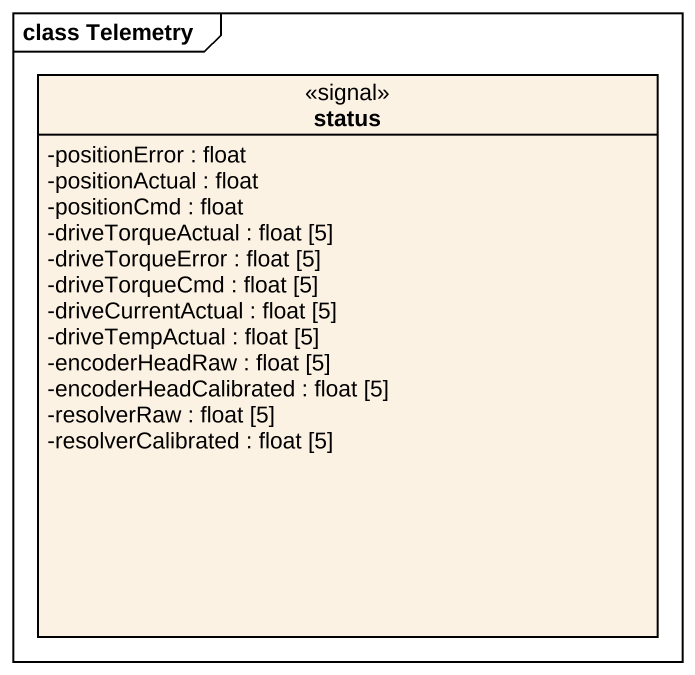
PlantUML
@startuml
mainframe class Telemetry
hide circle
hide empty members
skinparam classAttributeIconSize 0
class status <<signal>> {
  -positionError : float
  -positionActual : float
  -positionCmd : float
  -driveTorqueActual : float [5]
  -driveTorqueError : float [5]
  -driveTorqueCmd : float [5]
  -driveCurrentActual : float [5]
  -driveTempActual : float [5]
  -encoderHeadRaw : float [5]
  -encoderHeadCalibrated : float [5]
  -resolverRaw : float [5]
  -resolverCalibrated : float [5]
}
@enduml
